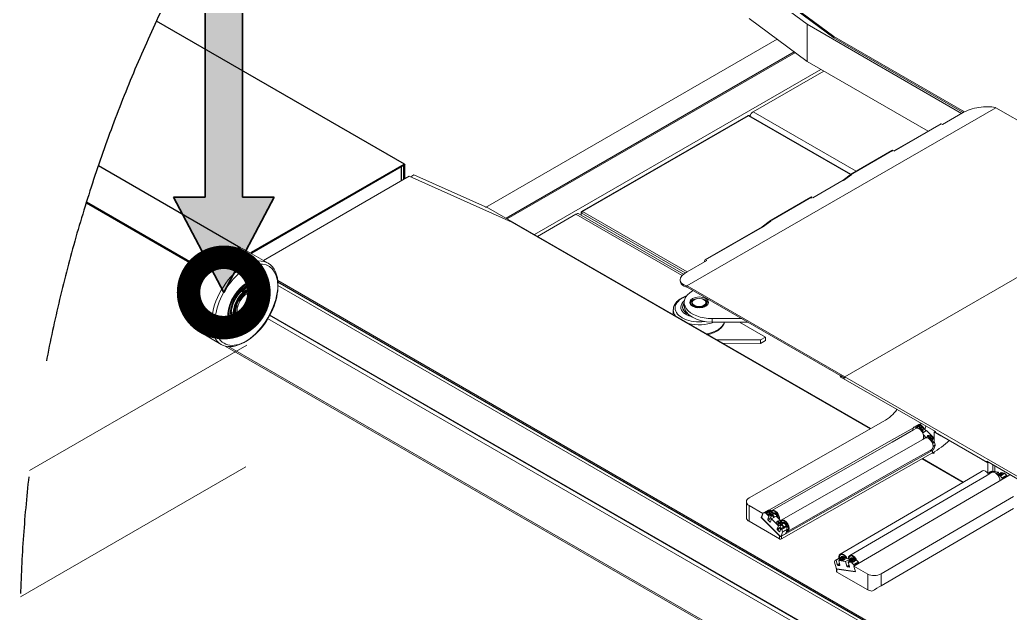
# Model space of a CAD drawing. Header units: millimetres. Extents: x -5 to 1510635, y -6 to 71285.
# Drawn here: x 1272083 to 1274193, y 12270 to 13534 of the extents above; entities that cross this region are included whole.
import ezdxf

# ---------------------------------------------------------------- set-up
doc = ezdxf.new("R2010")
doc.units = ezdxf.units.MM
doc.header["$LTSCALE"] = 1000
doc.linetypes.add('HIDDEN', pattern=[0.375, 0.25, -0.125])
doc.linetypes.add('PHANTOM', pattern=[2.5, 1.25, -0.25, 0.25, -0.25, 0.25, -0.25])
for name, color, linetype in [('2', 42, 'Continuous'), ('3', 3, 'Continuous'), ('MP-3', 3, 'Continuous'), ('MP-4', 4, 'HIDDEN'), ('MP-8', 8, 'Continuous'), ('MP-DE-0001', 7, 'Continuous'), ('MP-DE-0002', 7, 'Continuous'), ('MP-RO-20070', 7, 'Continuous')]:
    doc.layers.add(name, color=color, linetype=linetype)
doc.layers.add('S-COLS', color=5, linetype='Continuous', lineweight=35)

# ---------------------------------------------------------------- blocks, each defined once
blk = doc.blocks.new('12323398760')
at = {"layer": '3', "linetype": 'ByBlock'}
blk.add_hatch(color=1, dxfattribs=at).paths.add_polyline_path([(-170.4, -809.7), (-170.4, 0), (-249.6, 0), (-249.6, -809.7), (-317.2, -809.7), (-210, -1012.6), (-102.9, -809.7)])
at = {"layer": '2', "const_width": 50}
blk.add_lwpolyline([(-285, -1012.6, 1), (-135, -1012.6, 1)], format="xyb", close=True, dxfattribs=at)
at = {"layer": 'S-COLS', "color": 2, "linetype": 'ByBlock'}
for p, q in [((-249.6, -809.7), (-249.6, 0)), ((-170.4, -809.7), (-170.4, 0)), ((-210, -1012.6), (-317.2, -809.7)), ((-317.2, -809.7), (-249.6, -809.7)), ((-210, -1012.6), (-102.9, -809.7)), ((-102.9, -809.7), (-170.4, -809.7))]:
    blk.add_line(p, q, dxfattribs=at)

msp = doc.modelspace()

# ---------------------------------------------------------------- linework, layer by layer
at = {"layer": '2', "color": 6, "linetype": 'PHANTOM'}
msp.add_arc((1275218.259, 12212.212), 3135.026, 146.209252, 107.895356, dxfattribs=at)
at = {"layer": 'MP-3', "color": 0, "linetype": 'Continuous', "lineweight": 15}
for p, q in [((1273504.562, 12967.328), (1274162.272, 13347.057)), ((1274091.697, 13335.996), (1274049.27, 13311.502)), ((1274162.171, 13346.999), (1274161.203, 13347.258)), ((1274498.425, 13152.98), (1274162.94, 13346.672)), ((1274044.625, 13312.271), (1273945.068, 13254.792)), ((1273945.631, 13254.467), (1274045.956, 13312.39)), ((1274049.27, 13311.502), (1274045.956, 13312.39)), ((1273941.203, 13255.753), (1273856.633, 13206.926)), ((1273857.733, 13206.817), (1273942.303, 13255.644)), ((1273941.285, 13255.794), (1273942.682, 13256.6)), ((1273942.075, 13254.796), (1273942.803, 13254.714)), ((1273942.682, 13256.6), (1273943.164, 13255.841)), ((1273837.553, 13192.718), (1273772.534, 13155.179)), ((1273773.096, 13154.854), (1273837.855, 13192.242)), ((1273855.001, 13205.977), (1273837.535, 13192.747)), ((1273837.535, 13192.747), (1273838.176, 13191.735)), ((1273855.642, 13204.966), (1273838.176, 13191.735)), ((1273855.242, 13204.663), (1273838.176, 13191.735)), ((1273855.001, 13205.977), (1273856.556, 13206.875)), ((1273855.001, 13205.977), (1273855.642, 13204.966)), ((1273856.998, 13206.18), (1273856.556, 13206.875)), ((1273768.669, 13156.14), (1273684.099, 13107.314)), ((1273685.199, 13107.205), (1273769.769, 13156.031)), ((1273768.751, 13156.181), (1273770.148, 13156.988)), ((1273769.541, 13155.183), (1273770.269, 13155.101)), ((1273770.148, 13156.988), (1273770.63, 13156.228)), ((1273840.815, 12773.309), (1274498.425, 13152.98)), ((1273840.957, 12773.227), (1274498.566, 13152.898)), ((1273682.467, 13106.365), (1273665.001, 13093.134)), ((1273683.108, 13105.353), (1273665.642, 13092.123)), ((1273682.708, 13105.05), (1273665.642, 13092.123)), ((1273682.467, 13106.365), (1273684.022, 13107.263)), ((1273682.467, 13106.365), (1273683.108, 13105.353)), ((1273684.464, 13106.567), (1273684.022, 13107.263)), ((1273665.019, 13093.105), (1273542.579, 13022.414)), ((1273543.91, 13022.533), (1273665.321, 13092.63)), ((1273665.001, 13093.134), (1273665.642, 13092.123)), ((1273504.798, 12997.15), (1273547.225, 13021.645)), ((1273541.709, 13020.492), (1273541.709, 13018.461)), ((1273547.225, 13021.645), (1273543.91, 13022.533)), ((1273489.964, 12977.976), (1273490.55, 12975.114)), ((1273504.562, 12967.328), (1273503.593, 12967.587)), ((1273503.593, 12967.587), (1273504.179, 12964.725)), ((1273505.148, 12964.466), (1273504.179, 12964.725)), ((1273840.815, 12773.309), (1273505.331, 12967.001)), ((1273840.815, 12770.696), (1273505.331, 12964.388)), ((1273520.142, 12937.751), (1273519.789, 12937.547)), ((1273541.002, 12937.547), (1273540.648, 12937.751)), ((1273475.395, 12916.038), (1273475.395, 12905.737)), ((1273498.68, 12932.036), (1273498.68, 12924.687)), ((1273512.957, 12930.422), (1273512.957, 12929.115)), ((1273515.395, 12931.423), (1273515.395, 12930.199)), ((1273537.204, 12921.69), (1273537.845, 12921.32)), ((1273537.204, 12921.69), (1273537.204, 12921.178)), ((1273541.852, 12922.571), (1273540.088, 12923.589)), ((1273541.249, 12924.221), (1273541.249, 12923.394)), ((1273541.249, 12923.394), (1273542.33, 12922.77)), ((1273541.647, 12924.471), (1273543.582, 12923.354)), ((1273545.733, 12925.676), (1273544.92, 12926.145)), ((1273545.395, 12930.199), (1273545.395, 12931.423)), ((1273546.637, 12929.115), (1273546.637, 12930.422)), ((1273558.619, 12897.395), (1273621.43, 12897.358)), ((1273558.619, 12890.046), (1273558.619, 12897.395)), ((1273558.619, 12890.046), (1273634.171, 12890.002)), ((1273671.817, 12858.224), (1273616.759, 12890.012)), ((1273568.202, 12852.155), (1273661.21, 12852.101)), ((1273661.21, 12852.101), (1273671.817, 12858.224)), ((1273661.21, 12844.752), (1273661.21, 12852.101)), ((1273661.21, 12844.752), (1273671.817, 12850.876)), ((1273671.817, 12850.876), (1273671.817, 12858.224)), ((1273580.943, 12844.799), (1273661.21, 12844.752)), ((1273831.158, 12776.271), (1273831.158, 12774.533)), ((1273832.33, 12775.595), (1273832.33, 12772.9)), ((1273832.33, 12775.595), (1273840.957, 12770.614)), ((1274033.855, 12656.55), (1273832.33, 12772.9)), ((1273840.815, 12773.309), (1273840.815, 12770.696)), ((1273840.815, 12770.696), (1273840.957, 12770.778)), ((1273840.957, 12773.227), (1274336.356, 12487.208)), ((1273840.957, 12770.614), (1273840.957, 12773.227)), ((1273922.686, 12678.128), (1273637.042, 12515.352)), ((1273987.126, 12664.804), (1273935.409, 12635.333)), ((1273986.966, 12660.364), (1273941.417, 12634.407)), ((1273987.475, 12665.716), (1273984.992, 12659.239)), ((1273992.233, 12663.365), (1273986.966, 12660.364)), ((1273997.769, 12671.801), (1273987.805, 12666.123)), ((1273998.166, 12671.891), (1273988.202, 12666.213)), ((1273991.649, 12666.064), (1273988.202, 12666.213)), ((1273991.649, 12666.064), (1273995.928, 12668.503)), ((1273997.003, 12667.929), (1273992.723, 12665.491)), ((1273994.393, 12663.808), (1273992.723, 12665.491)), ((1273997.333, 12669.304), (1274001.613, 12671.742)), ((1273998.166, 12671.891), (1274001.613, 12671.742)), ((1273998.272, 12663.266), (1274000.407, 12664.483)), ((1274002.687, 12671.169), (1273998.408, 12668.73)), ((1273998.427, 12666.479), (1273999.85, 12667.29)), ((1274000.407, 12664.483), (1273998.427, 12666.479)), ((1273999.018, 12662.712), (1273999.927, 12663.23)), ((1273999.048, 12665.853), (1273999.37, 12666.037)), ((1273999.37, 12666.037), (1273999.85, 12667.29)), ((1273999.37, 12666.037), (1274001.35, 12664.041)), ((1274000.648, 12672.51), (1273999.463, 12671.835)), ((1273999.85, 12667.29), (1274001.831, 12665.294)), ((1273999.927, 12663.23), (1274000.407, 12664.483)), ((1274001.727, 12663.152), (1273999.963, 12662.147)), ((1274000.648, 12672.51), (1274000.374, 12671.796)), ((1274001.35, 12664.041), (1274001.831, 12665.294)), ((1274001.35, 12664.041), (1274003.485, 12665.257)), ((1274003.708, 12661.156), (1274001.727, 12663.152)), ((1274001.831, 12665.294), (1274003.966, 12666.511)), ((1274002.67, 12662.71), (1274003.151, 12663.963)), ((1274002.67, 12662.71), (1274004.03, 12661.34)), ((1274009.401, 12664.401), (1274002.687, 12671.169)), ((1274005.286, 12665.18), (1274003.151, 12663.963)), ((1274003.151, 12663.963), (1274005.131, 12661.967)), ((1274003.485, 12665.257), (1274003.966, 12666.511)), ((1274003.485, 12665.257), (1274004.185, 12664.552)), ((1274005.131, 12661.967), (1274003.708, 12661.156)), ((1274003.966, 12666.511), (1274005.286, 12665.18)), ((1274006.879, 12657.82), (1274009.401, 12664.401)), ((1274007.467, 12661.683), (1274007.587, 12661.997)), ((1274007.837, 12663.509), (1274009.401, 12664.401)), ((1274011.071, 12661.315), (1274013.704, 12668.184)), ((1274014.124, 12658.238), (1274011.071, 12661.315)), ((1274007.1, 12640.07), (1273705.334, 12468.107)), ((1274004.693, 12658.461), (1274003.977, 12658.874)), ((1274006.058, 12657.352), (1274006.879, 12657.82)), ((1274006.815, 12654.073), (1274015.012, 12658.745)), ((1274012.366, 12643.071), (1274007.1, 12640.07)), ((1274007.508, 12655.882), (1274007.239, 12655.729)), ((1274008.404, 12654.979), (1274007.508, 12655.882)), ((1274014.526, 12643.513), (1274008.488, 12649.599)), ((1274029.535, 12644.106), (1274015.012, 12658.745)), ((1274018.56, 12646.185), (1274019.984, 12646.996)), ((1274020.54, 12644.189), (1274018.56, 12646.185)), ((1274019.152, 12642.418), (1274020.06, 12642.935)), ((1274019.181, 12645.559), (1274019.503, 12645.743)), ((1274019.503, 12645.743), (1274019.984, 12646.996)), ((1274019.503, 12645.743), (1274021.483, 12643.746)), ((1274019.984, 12646.996), (1274021.964, 12645)), ((1274020.06, 12642.935), (1274020.54, 12644.189)), ((1274021.861, 12642.858), (1274020.096, 12641.852)), ((1274021.483, 12643.746), (1274021.964, 12645)), ((1274021.483, 12643.746), (1274023.619, 12644.963)), ((1274023.841, 12640.862), (1274021.861, 12642.858)), ((1274021.964, 12645), (1274024.099, 12646.217)), ((1274022.804, 12642.416), (1274023.284, 12643.669)), ((1274022.804, 12642.416), (1274024.163, 12641.045)), ((1274025.419, 12644.886), (1274023.284, 12643.669)), ((1274023.284, 12643.669), (1274025.264, 12641.673)), ((1274023.619, 12644.963), (1274024.099, 12646.217)), ((1274023.619, 12644.963), (1274024.318, 12644.258)), ((1274025.264, 12641.673), (1274023.841, 12640.862)), ((1274024.099, 12646.217), (1274025.419, 12644.886)), ((1274026.635, 12636.542), (1274029.535, 12644.106)), ((1274027.6, 12641.389), (1274027.72, 12641.702)), ((1274027.971, 12643.215), (1274029.535, 12644.106)), ((1274031.381, 12640.843), (1274029.147, 12643.095)), ((1274033.148, 12656.958), (1274031.381, 12655.937)), ((1274031.381, 12655.937), (1274045.523, 12647.772)), ((1274031.381, 12634.268), (1274031.381, 12655.937)), ((1274033.855, 12654.508), (1274033.855, 12656.55)), ((1274143.457, 12591.23), (1274033.855, 12654.508)), ((1273935.409, 12635.333), (1273679.193, 12489.327)), ((1273941.417, 12634.407), (1273685.201, 12488.401)), ((1274020.963, 12615.743), (1274026.229, 12618.744)), ((1274024.826, 12638.167), (1274024.11, 12638.58)), ((1274024.757, 12614.954), (1274026.204, 12618.73)), ((1274024.757, 12614.954), (1274029.739, 12617.793)), ((1274026.948, 12633.779), (1274030.164, 12635.612)), ((1274027.402, 12632.818), (1274030.937, 12634.832)), ((1274031.73, 12633.524), (1274027.981, 12631.387)), ((1274029.113, 12626.17), (1274033.337, 12628.577)), ((1274033.384, 12627.301), (1274029.124, 12624.874)), ((1274029.739, 12617.793), (1274033.384, 12627.301)), ((1274030.164, 12635.612), (1274030.937, 12634.832)), ((1274031.73, 12633.524), (1274033.337, 12628.577)), ((1274024.574, 12615.139), (1273705.727, 12433.442)), ((1273705.727, 12427.727), (1274027.389, 12611.027)), ((1273975.413, 12589.786), (1274020.963, 12615.743)), ((1274092.038, 12548.248), (1274005.201, 12598.384)), ((1274093.303, 12548.988), (1274006.482, 12599.114)), ((1274022.887, 12616.839), (1274024.757, 12614.954)), ((1274027.265, 12610.957), (1274027.845, 12610.622)), ((1274027.389, 12616.454), (1274027.389, 12611.027)), ((1274027.845, 12610.622), (1274031.381, 12612.663)), ((1274031.381, 12612.663), (1274031.381, 12613.362)), ((1274131.79, 12597.966), (1274145.932, 12589.801)), ((1273718.451, 12443.355), (1273975.413, 12589.786)), ((1274344.982, 12476.92), (1274143.457, 12593.271)), ((1274143.457, 12591.23), (1274143.457, 12593.271)), ((1274145.225, 12592.251), (1274143.457, 12591.23)), ((1274147.7, 12590.822), (1274145.932, 12589.801)), ((1274145.932, 12589.801), (1274145.932, 12568.544)), ((1274156.538, 12585.719), (1274156.538, 12571.941)), ((1274160.296, 12583.549), (1274160.296, 12571.368)), ((1274190.193, 12563.076), (1273860.031, 12369.95)), ((1274128.71, 12569.699), (1274083.752, 12543.401)), ((1274143.489, 12563.305), (1274104.15, 12540.295)), ((1274133.909, 12572.74), (1274128.71, 12569.699)), ((1274148.687, 12566.346), (1274143.489, 12563.305)), ((1274147.236, 12566.107), (1274148.063, 12565.981)), ((1274148.089, 12567.531), (1274150.196, 12568.764)), ((1274149.426, 12567.327), (1274148.089, 12567.531)), ((1274148.19, 12569.069), (1274149.595, 12569.891)), ((1274150.196, 12568.764), (1274148.19, 12569.069)), ((1274154.307, 12569.633), (1274149.108, 12566.593)), ((1274151.534, 12568.56), (1274149.426, 12567.327)), ((1274149.595, 12569.891), (1274151.601, 12569.585)), ((1274149.885, 12568.811), (1274149.595, 12569.891)), ((1274150.425, 12567.911), (1274150.196, 12568.764)), ((1274150.393, 12568.032), (1274150.581, 12568.003)), ((1274152.278, 12568.446), (1274151.534, 12568.56)), ((1274151.601, 12569.585), (1274153.708, 12570.818)), ((1274151.891, 12568.505), (1274151.601, 12569.585)), ((1274152.266, 12571.453), (1274153.809, 12572.356)), ((1274155.046, 12570.614), (1274152.939, 12569.382)), ((1274152.939, 12569.382), (1274153.682, 12569.268)), ((1274153.066, 12568.908), (1274152.939, 12569.382)), ((1274153.708, 12570.818), (1274155.046, 12570.614)), ((1274153.937, 12569.966), (1274153.708, 12570.818)), ((1274153.809, 12572.356), (1274168.523, 12570.116)), ((1274163.766, 12567.333), (1274168.523, 12570.116)), ((1274167.634, 12563), (1274171.176, 12562.461)), ((1274168.487, 12564.424), (1274170.594, 12565.657)), ((1274169.824, 12564.22), (1274168.487, 12564.424)), ((1274168.523, 12570.116), (1274169.273, 12567.323)), ((1274168.588, 12565.962), (1274169.993, 12566.784)), ((1274170.594, 12565.657), (1274168.588, 12565.962)), ((1274171.932, 12565.453), (1274169.824, 12564.22)), ((1274169.993, 12566.784), (1274171.999, 12566.479)), ((1274170.283, 12565.704), (1274169.993, 12566.784)), ((1274170.823, 12564.805), (1274170.594, 12565.657)), ((1274170.791, 12564.925), (1274170.98, 12564.896)), ((1274175.4, 12564.932), (1274171.176, 12562.461)), ((1274173.938, 12565.148), (1274171.932, 12565.453)), ((1274171.999, 12566.479), (1274174.107, 12567.711)), ((1274172.289, 12565.399), (1274171.999, 12566.479)), ((1274172.264, 12561.786), (1274176.488, 12564.257)), ((1274172.264, 12561.786), (1274175.756, 12557.928)), ((1274172.664, 12568.347), (1274174.208, 12569.25)), ((1274175.444, 12567.508), (1274173.337, 12566.275)), ((1274173.337, 12566.275), (1274175.343, 12565.969)), ((1274173.627, 12565.195), (1274173.337, 12566.275)), ((1274173.438, 12565.224), (1274173.595, 12565.315)), ((1274175.343, 12565.969), (1274173.938, 12565.148)), ((1274174.107, 12567.711), (1274175.444, 12567.508)), ((1274174.335, 12566.859), (1274174.107, 12567.711)), ((1274174.208, 12569.25), (1274181.01, 12568.214)), ((1274185.591, 12563.681), (1274175.756, 12557.928)), ((1274176.492, 12556.587), (1274186.327, 12562.34)), ((1274176.492, 12556.587), (1274176.846, 12555.269)), ((1274181.01, 12568.214), (1274176.786, 12565.743)), ((1274177.875, 12565.068), (1274182.099, 12567.539)), ((1274185.591, 12563.681), (1274182.099, 12567.539)), ((1274186.327, 12562.34), (1274186.681, 12561.022)), ((1274191.619, 12564.15), (1274191.201, 12565.706)), ((1274083.752, 12543.401), (1273830.862, 12395.475)), ((1274104.15, 12540.295), (1273851.26, 12392.368)), ((1274199.924, 12518.065), (1273917.987, 12353.148)), ((1273631.091, 12507.134), (1273631.091, 12476.964)), ((1273636.857, 12499.022), (1273666.144, 12481.891)), ((1273636.857, 12465.546), (1273636.857, 12499.022)), ((1273917.987, 12327.837), (1274199.924, 12492.753)), ((1273662.849, 12473.294), (1273666.144, 12481.891)), ((1273664.012, 12473.957), (1273662.849, 12473.294)), ((1273701.485, 12434.35), (1273662.849, 12473.294)), ((1273667.205, 12483.208), (1273664.041, 12474.953)), ((1273664.881, 12472.369), (1273703.167, 12433.777)), ((1273666.856, 12482.297), (1273666.144, 12481.891)), ((1273677.499, 12489.293), (1273667.535, 12483.615)), ((1273677.896, 12489.383), (1273667.932, 12483.705)), ((1273671.379, 12483.557), (1273667.932, 12483.705)), ((1273671.379, 12483.557), (1273675.658, 12485.995)), ((1273676.733, 12485.422), (1273672.453, 12482.983)), ((1273679.168, 12476.215), (1273672.453, 12482.983)), ((1273676.645, 12469.634), (1273679.168, 12476.215)), ((1273676.645, 12469.634), (1273683.327, 12473.442)), ((1273677.063, 12486.796), (1273681.343, 12489.235)), ((1273684.122, 12471.598), (1273677.275, 12467.696)), ((1273677.896, 12489.383), (1273681.343, 12489.235)), ((1273678.002, 12480.759), (1273680.137, 12481.975)), ((1273679.322, 12479.428), (1273678.002, 12480.759)), ((1273682.417, 12488.661), (1273678.138, 12486.222)), ((1273678.157, 12483.971), (1273679.58, 12484.783)), ((1273680.137, 12481.975), (1273678.157, 12483.971)), ((1273678.623, 12480.133), (1273679.657, 12480.722)), ((1273678.778, 12483.346), (1273679.1, 12483.529)), ((1273679.1, 12483.529), (1273679.58, 12484.783)), ((1273679.1, 12483.529), (1273681.08, 12481.533)), ((1273679.168, 12476.215), (1273680.732, 12477.106)), ((1273681.457, 12480.644), (1273679.322, 12479.428)), ((1273679.58, 12484.783), (1273681.561, 12482.786)), ((1273679.657, 12480.722), (1273680.137, 12481.975)), ((1273681.08, 12481.533), (1273681.561, 12482.786)), ((1273681.08, 12481.533), (1273683.215, 12482.75)), ((1273683.438, 12478.648), (1273681.457, 12480.644)), ((1273681.561, 12482.786), (1273683.696, 12484.003)), ((1273684.778, 12470.559), (1273682.256, 12463.979)), ((1273682.4, 12480.202), (1273682.881, 12481.456)), ((1273682.4, 12480.202), (1273683.76, 12478.832)), ((1273689.131, 12481.893), (1273682.417, 12488.661)), ((1273685.016, 12482.672), (1273682.881, 12481.456)), ((1273682.881, 12481.456), (1273684.861, 12479.459)), ((1273683.215, 12482.75), (1273683.696, 12484.003)), ((1273683.215, 12482.75), (1273683.915, 12482.045)), ((1273684.344, 12476.788), (1273683.22, 12473.855)), ((1273684.861, 12479.459), (1273683.438, 12478.648)), ((1273683.696, 12484.003), (1273685.016, 12482.672)), ((1273684.778, 12470.559), (1273694.742, 12476.237)), ((1273699.301, 12455.921), (1273684.778, 12470.559)), ((1273687.197, 12479.176), (1273687.317, 12479.489)), ((1273689.285, 12480.972), (1273687.452, 12479.927)), ((1273687.567, 12481.002), (1273689.131, 12481.893)), ((1273688.19, 12483.371), (1273687.884, 12483.197)), ((1273688.637, 12480.602), (1273689.131, 12481.893)), ((1273689.162, 12481.451), (1273688.906, 12481.305)), ((1273709.265, 12461.599), (1273694.742, 12476.237)), ((1273636.857, 12465.546), (1273701.485, 12427.743)), ((1273680.905, 12464.037), (1273677.275, 12467.696)), ((1273680.905, 12464.037), (1273682.662, 12465.038)), ((1273696.778, 12449.34), (1273699.301, 12455.921)), ((1273696.778, 12449.34), (1273703.46, 12453.148)), ((1273704.255, 12451.304), (1273697.408, 12447.402)), ((1273698.135, 12460.464), (1273700.271, 12461.681)), ((1273699.456, 12459.134), (1273698.135, 12460.464)), ((1273698.29, 12463.677), (1273699.714, 12464.488)), ((1273700.271, 12461.681), (1273698.29, 12463.677)), ((1273698.756, 12459.839), (1273699.79, 12460.428)), ((1273698.911, 12463.051), (1273699.233, 12463.235)), ((1273699.233, 12463.235), (1273699.714, 12464.488)), ((1273699.233, 12463.235), (1273701.213, 12461.239)), ((1273699.301, 12455.921), (1273700.865, 12456.812)), ((1273701.591, 12460.35), (1273699.456, 12459.134)), ((1273699.714, 12464.488), (1273701.694, 12462.492)), ((1273699.79, 12460.428), (1273700.271, 12461.681)), ((1273701.213, 12461.239), (1273701.694, 12462.492)), ((1273701.213, 12461.239), (1273703.349, 12462.455)), ((1273703.571, 12458.354), (1273701.591, 12460.35)), ((1273701.694, 12462.492), (1273703.829, 12463.709)), ((1273704.912, 12450.265), (1273702.389, 12443.684)), ((1273702.534, 12459.908), (1273703.014, 12461.161)), ((1273702.534, 12459.908), (1273703.893, 12458.538)), ((1273705.149, 12462.378), (1273703.014, 12461.161)), ((1273703.014, 12461.161), (1273704.995, 12459.165)), ((1273703.349, 12462.455), (1273703.829, 12463.709)), ((1273703.349, 12462.455), (1273704.048, 12461.751)), ((1273704.477, 12456.493), (1273703.353, 12453.561)), ((1273704.995, 12459.165), (1273703.571, 12458.354)), ((1273703.829, 12463.709), (1273705.149, 12462.378)), ((1273704.912, 12450.265), (1273714.876, 12455.943)), ((1273705.685, 12449.485), (1273704.912, 12450.265)), ((1273705.685, 12449.485), (1273715.649, 12455.163)), ((1273716.442, 12453.855), (1273706.478, 12448.177)), ((1273707.33, 12458.881), (1273707.45, 12459.195)), ((1273709.419, 12460.678), (1273707.585, 12459.633)), ((1273707.701, 12460.707), (1273709.265, 12461.599)), ((1273708.323, 12463.077), (1273708.017, 12462.903)), ((1273708.085, 12443.231), (1273718.049, 12448.909)), ((1273708.77, 12460.308), (1273709.265, 12461.599)), ((1273709.295, 12461.156), (1273709.039, 12461.011)), ((1273715.649, 12455.163), (1273714.876, 12455.943)), ((1273716.442, 12453.855), (1273718.049, 12448.909)), ((1273701.038, 12443.742), (1273697.408, 12447.402)), ((1273701.038, 12443.742), (1273702.795, 12444.743)), ((1273701.485, 12434.35), (1273701.485, 12427.743)), ((1273704.638, 12433.293), (1273714.602, 12438.971)), ((1273704.968, 12433.7), (1273708.132, 12441.954)), ((1273704.968, 12433.7), (1273714.932, 12439.378)), ((1273705.727, 12427.727), (1273705.727, 12433.442)), ((1273708.085, 12443.231), (1273706.478, 12448.177)), ((1273718.096, 12447.632), (1273708.132, 12441.954)), ((1273714.932, 12439.378), (1273718.096, 12447.632)), ((1273830.706, 12388.348), (1273820.871, 12382.595)), ((1273831.229, 12388.433), (1273821.394, 12382.681)), ((1273832.012, 12388.314), (1273822.178, 12382.561)), ((1273834.901, 12388.57), (1273830.124, 12385.775)), ((1273831.229, 12388.433), (1273832.012, 12388.314)), ((1273832.012, 12388.314), (1273832.345, 12387.074)), ((1273833.907, 12390.479), (1273833.605, 12390.302)), ((1273835.488, 12384.677), (1273837.596, 12385.91)), ((1273837.697, 12387.448), (1273836.153, 12386.545)), ((1273838.933, 12385.706), (1273836.826, 12384.474)), ((1273837.596, 12385.91), (1273838.933, 12385.706)), ((1273837.825, 12385.058), (1273837.596, 12385.91)), ((1273837.697, 12387.448), (1273852.41, 12385.208)), ((1273854.305, 12387.372), (1273854.003, 12387.196)), ((1273822.121, 12366.061), (1273818.915, 12377.994)), ((1273820.591, 12382.294), (1273818.962, 12379.216)), ((1273821.394, 12382.681), (1273822.178, 12382.561)), ((1273822.178, 12382.561), (1273824.733, 12373.049)), ((1273824.733, 12373.049), (1273829.445, 12375.805)), ((1273829.982, 12373.807), (1273826.102, 12371.537)), ((1273826.102, 12371.537), (1273829.78, 12370.977)), ((1273829.406, 12382.599), (1273827.862, 12381.696)), ((1273827.862, 12381.696), (1273842.576, 12379.455)), ((1273830.418, 12372.183), (1273827.862, 12381.696)), ((1273829.046, 12383.311), (1273829.39, 12385.055)), ((1273829.046, 12383.311), (1273829.26, 12382.513)), ((1273829.78, 12370.977), (1273830.421, 12371.351)), ((1273831.976, 12382.623), (1273834.083, 12383.856)), ((1273833.314, 12382.419), (1273831.976, 12382.623)), ((1273832.077, 12384.161), (1273833.482, 12384.983)), ((1273834.083, 12383.856), (1273832.077, 12384.161)), ((1273835.421, 12383.652), (1273833.314, 12382.419)), ((1273833.482, 12384.983), (1273835.488, 12384.677)), ((1273833.772, 12383.903), (1273833.482, 12384.983)), ((1273834.312, 12383.003), (1273834.083, 12383.856)), ((1273834.28, 12383.124), (1273834.469, 12383.095)), ((1273837.427, 12383.346), (1273835.421, 12383.652)), ((1273835.779, 12383.597), (1273835.488, 12384.677)), ((1273836.826, 12384.474), (1273838.832, 12384.168)), ((1273837.116, 12383.394), (1273836.826, 12384.474)), ((1273836.927, 12383.422), (1273837.084, 12383.514)), ((1273838.832, 12384.168), (1273837.427, 12383.346)), ((1273852.41, 12385.208), (1273842.576, 12379.455)), ((1273842.576, 12379.455), (1273845.132, 12369.942)), ((1273845.132, 12369.942), (1273849.843, 12372.698)), ((1273850.38, 12370.7), (1273846.5, 12368.43)), ((1273846.5, 12368.43), (1273850.178, 12367.87)), ((1273849.804, 12379.492), (1273848.26, 12378.589)), ((1273848.26, 12378.589), (1273855.063, 12377.553)), ((1273850.816, 12369.076), (1273848.26, 12378.589)), ((1273849.444, 12380.204), (1273849.788, 12381.949)), ((1273849.444, 12380.204), (1273849.658, 12379.407)), ((1273850.178, 12367.87), (1273850.819, 12368.245)), ((1273855.299, 12385.463), (1273850.523, 12382.669)), ((1273852.374, 12379.516), (1273854.482, 12380.749)), ((1273853.712, 12379.313), (1273852.374, 12379.516)), ((1273852.41, 12385.208), (1273852.743, 12383.968)), ((1273852.475, 12381.055), (1273853.88, 12381.876)), ((1273854.482, 12380.749), (1273852.475, 12381.055)), ((1273855.819, 12380.545), (1273853.712, 12379.313)), ((1273853.88, 12381.876), (1273855.887, 12381.571)), ((1273854.17, 12380.796), (1273853.88, 12381.876)), ((1273854.711, 12379.897), (1273854.482, 12380.749)), ((1273854.678, 12380.017), (1273854.867, 12379.988)), ((1273855.063, 12377.553), (1273859.287, 12380.024)), ((1273857.826, 12380.24), (1273855.819, 12380.545)), ((1273855.887, 12381.571), (1273857.994, 12382.804)), ((1273856.177, 12380.491), (1273855.887, 12381.571)), ((1273860.375, 12379.349), (1273856.151, 12376.878)), ((1273859.644, 12373.02), (1273856.151, 12376.878)), ((1273858.095, 12384.342), (1273856.551, 12383.439)), ((1273859.332, 12382.6), (1273857.224, 12381.367)), ((1273857.224, 12381.367), (1273859.23, 12381.062)), ((1273857.514, 12380.287), (1273857.224, 12381.367)), ((1273857.326, 12380.316), (1273857.482, 12380.407)), ((1273859.23, 12381.062), (1273857.826, 12380.24)), ((1273857.994, 12382.804), (1273859.332, 12382.6)), ((1273858.223, 12381.951), (1273857.994, 12382.804)), ((1273858.095, 12384.342), (1273864.898, 12383.306)), ((1273859.644, 12373.02), (1273869.478, 12378.773)), ((1273863.37, 12357.523), (1273860.031, 12369.95)), ((1273889.704, 12353.041), (1273860.031, 12369.95)), ((1273870.214, 12377.432), (1273860.38, 12371.679)), ((1273860.38, 12371.679), (1273860.734, 12370.361)), ((1273860.674, 12380.835), (1273864.898, 12383.306)), ((1273865.986, 12382.631), (1273861.762, 12380.16)), ((1273865.986, 12382.631), (1273869.478, 12378.773)), ((1273870.214, 12377.432), (1273870.568, 12376.114)), ((1273823.334, 12364.083), (1273823.334, 12358.11)), ((1273862.735, 12358.138), (1273823.945, 12364.045)), ((1273824.226, 12363.485), (1273863.37, 12357.523)), ((1273824.226, 12363.485), (1273824.226, 12356.878)), ((1273889.704, 12319.565), (1273824.226, 12356.878)), ((1273889.704, 12319.565), (1273889.704, 12353.041)), ((1273917.987, 12353.148), (1273917.987, 12327.837))]:
    msp.add_line(p, q, dxfattribs=at)
for centre, radius, start, end in [((1273859.748, 13199.826), 6.61, 118.114125, 132.969134), ((1273687.214, 13100.213), 6.61, 118.114125, 132.969134), ((1273785.835, 13038.814), 425.758, 299.568101, 299.785711), ((1274101.762, 12614.804), 0.561, 99.770511, 119.087624), ((1274253.623, 12433.98), 151.4, 120.021228, 120.629198), ((1273465.565, 12856.307), 425.758, 299.568101, 299.785711), ((1273937.513, 12249.068), 151.404, 120.021237, 120.629189)]:
    msp.add_arc(centre, radius, start, end, dxfattribs=at)
for centre, major_axis, ratio, start_param, end_param in [((1274125.847, 13326.846), (48.985, 10.024), 0.40824835, 0.68471926, 2.25551559), ((1274162.94, 13343.243), (-2.1, 3.637), 0.57735029, 5.23598769, 5.75958644), ((1274046.725, 13308.633), (2.1, -3.637), 0.57735029, 2.61799378, 3.14159265), ((1273942.303, 13253.848), (1.1, -1.905), 0.57735029, 2.35619439, 3.14159265), ((1273942.303, 13253.848), (-1.1, -1.905), 0.5773502, 3.14159265, 3.92699083), ((1273857.733, 13205.021), (1.1, -1.905), 0.57735029, 2.35619439, 3.2138229), ((1273769.769, 13154.235), (1.1, -1.905), 0.57735029, 2.35619439, 3.14159265), ((1273769.769, 13154.235), (-1.1, -1.905), 0.5773502, 3.14159265, 3.92699083), ((1273685.199, 13105.408), (1.1, -1.905), 0.57735029, 2.35619439, 3.2138229), ((1273544.679, 13018.777), (2.1, -3.637), 0.57735029, 2.61799378, 3.92699072), ((1273538.949, 12988), (48.985, 10.024), 0.40824835, 2.25551559, 3.82631191), ((1273539.534, 12985.138), (48.985, 10.024), 0.40824835, 3.14159265, 3.82631191), ((1273558.68, 12932.036), (60, 0), 0.57735031, 2.35619457, 4.71137428), ((1273505.331, 12963.572), (-2.1, 3.637), 0.57735029, 5.23598769, 5.75958644), ((1273505.331, 12963.572), (-0.5, 0.866), 0.57735029, 5.23598769, 5.75958644), ((1273530.395, 12920.035), (-51.017, 0), 0.57735031, 5.28053026, 6.28318531), ((1273530.395, 12922.074), (-39, 0), 0.57735031, 5.6496365, 6.28318531), ((1273530.395, 12928.77), (20, 0), 0.57735031, 0.14189704, 2.99969562), ((1273529.797, 12930.422), (-16.84, 0), 0.57735031, 4.81789376, 8.30940174), ((1273530.395, 12931.423), (-15, 0), 0.57735031, 5.49778703, 6.28318531), ((1273530.395, 12931.423), (-15, 0), 0.57735031, 0, 3.92699093), ((1273529.797, 12930.422), (-16.84, 0), 0.57735031, 2.68617271, 4.12599192), ((1273530.395, 12916.038), (-55, 0), 0.57735031, 6.26473069, 6.28318531), ((1273530.395, 12916.038), (-55, 0), 0.57735031, 0, 0.42709728), ((1273530.395, 12920.035), (-51.017, 0), 0.57735031, 0, 1.80421109), ((1273530.395, 12922.074), (-39, 0), 0.57735031, 0, 1.13109026), ((1273530.395, 12922.074), (35, 0), 0.57735031, 2.70491948, 3.98386995), ((1273530.395, 12922.074), (-35, 0), 0.57735031, 5.84651213, 6.28318531), ((1273530.395, 12922.074), (-35, 0), 0.57735031, 0, 0.8422773), ((1273558.68, 12924.687), (60, 0), 0.57735031, 3.14159265, 4.71137428), ((1273529.797, 12929.115), (-16.84, 0), 0.57735031, 0, 0.43766368), ((1273530.395, 12930.199), (-15, 0), 0.57735031, 0, 3.14159265), ((1273539.706, 12922.027), (-0.941, 0), 0.57735031, 3.30609161, 6.28318531), ((1273539.706, 12922.027), (-0.941, 0), 0.57735031, 0, 0.82127433), ((1273530.395, 12928.77), (-14.3, 0), 0.57735031, -3.89141091, -3.85060068), ((1273530.395, 12928.77), (-15, 0), 0.57735031, -3.89307196, -3.85417202), ((1273530.395, 12928.77), (15, 0), 0.57735031, -0.7514793, -0.71415489), ((1273529.797, 12929.115), (-16.84, 0), 0.57735031, 2.78857514, 3.14159265), ((1273544.336, 12924.701), (-2.192, 0), 0.57735031, 3.47610735, 4.02144424), ((1273530.395, 12916.038), (-55, 0), 0.57735031, 1.1436992, 2.18262777), ((1273530.395, 12895.451), (-55, 0), 0.57735031, 1.85775963, 2.97007403), ((1273835.158, 12774.533), (4, 0), 0.57735031, 3.14159265, 3.9269909), ((1273834.877, 12729.491), (125, 0), 0.57735031, 5.49125454, 5.92124221), ((1273988.796, 12664.385), (0.99, -1.738), 0.57356636, 2.79577178, 3.58116994), ((1273992.243, 12664.237), (-0.99, 1.738), 0.57356636, 5.15196627, 5.93736443), ((1273999.164, 12651.202), (6.932, -12.164), 0.57356636, 0.23949371, 3.14159265), ((1274001.779, 12664.223), (5.836, -2.237), 0.74128298, 2.75406182, 3.71038531), ((1274001.779, 12664.223), (-5.808, 2.227), 0.74128298, 0, 0.57015632), ((1273996.522, 12666.676), (-0.99, 1.738), 0.57356636, 5.15196627, 5.93736443), ((1274001.779, 12664.223), (-5.808, 2.227), 0.74128298, 2.0812876, 6.28318531), ((1274001.779, 12664.223), (-5.836, 2.237), 0.74128298, 5.57848359, 5.89565448), ((1273997.927, 12667.476), (-0.99, 1.738), 0.57356636, 5.15196627, 5.93736443), ((1273998.76, 12670.063), (0.99, -1.738), 0.57356636, 2.79577178, 3.14159265), ((1274001.779, 12664.223), (-5.836, 2.237), 0.74128298, 3.47177444, 5.57848359), ((1274008.124, 12668.137), (10.317, -0.554), 0.57559328, 2.00679422, 2.41166803), ((1274002.207, 12669.915), (-0.99, 1.738), 0.57356636, 5.15196627, 5.93736443), ((1274001.659, 12663.91), (-5.808, 2.227), 0.74128298, 2.14731695, 3.14159265), ((1274003.954, 12657.26), (-9.337, 3.58), 0.74128298, 4.16627271, 4.45656498), ((1274004.004, 12653.959), (2.971, -5.213), 0.57356636, 1.35365777, 2.46785669), ((1274004.716, 12654.365), (-2.476, 4.344), 0.57356636, 4.45089554, 5.50752284), ((1274007.869, 12656.822), (-0.743, 1.303), 0.57356636, 0.43957729, 2.01037362), ((1274019.298, 12630.907), (6.932, -12.164), 0.57356636, 0, 3.14159265), ((1274021.912, 12643.929), (5.836, -2.237), 0.74128298, 0.33018179, 3.71038531), ((1274021.912, 12643.929), (-5.808, 2.227), 0.74128298, 0, 0.57015632), ((1274021.912, 12643.929), (-5.808, 2.227), 0.74128298, 2.0812876, 6.28318531), ((1274021.792, 12643.616), (-5.808, 2.227), 0.74128298, 2.14731695, 3.14159265), ((1274024.137, 12633.665), (2.971, -5.213), 0.57356636, 1.35365777, 2.46785669), ((1274024.849, 12634.071), (-2.476, 4.344), 0.57356636, 4.45089554, 5.50752284), ((1273872.845, 12701.427), (-220, 0), 0.57735031, -3.93352342, -3.66778731), ((1274030.456, 12633.579), (-0.99, 1.738), 0.57356636, 4.36656811, 5.15196627), ((1274032.064, 12628.632), (0.99, -1.738), 0.57356636, 0.43957729, 1.22497545), ((1274027.845, 12614.704), (-2.5, 4.33), 0.57735029, 2.35619439, 3.92699072), ((1274140.977, 12560.656), (7.069, -12.084), 0.58110959, 1.62859101, 3.14159265), ((1274145.754, 12563.45), (3.029, -5.179), 0.58110959, -3.93685469, -3.82321244), ((1274151.567, 12569.073), (-6.007, -1.614), 0.34636061, 2.90566727, 5.97780765), ((1274151.567, 12569.073), (-6.007, -1.614), 0.34636061, 0.59749891, 1.16127083), ((1274151.567, 12569.073), (-6.036, -1.622), 0.34636061, 0.60687895, 1.15603964), ((1274151.567, 12569.073), (-6.036, -1.622), 0.34636061, 2.90297195, 4.50413642), ((1274161.375, 12557.549), (7.069, -12.084), 0.58110959, 0.79746175, 3.14159265), ((1274166.152, 12560.343), (3.029, -5.179), 0.58110959, -3.93685469, -3.82321244), ((1274171.965, 12565.966), (-6.007, -1.614), 0.34636061, 0.59749891, 5.97780765), ((1274171.965, 12565.966), (6.036, 1.622), 0.34636061, 3.74847161, 5.22184904), ((1274171.662, 12560.649), (-1.01, 1.726), 0.58110959, 5.05816699, 5.84356515), ((1274171.965, 12565.966), (-6.036, -1.622), 0.34636061, 2.39742727, 4.50413642), ((1274171.965, 12565.966), (6.036, 1.622), 0.34636061, -1.06133627, -0.74416538), ((1274175.886, 12563.12), (-1.01, 1.726), 0.58110959, 5.05816699, 5.84356515), ((1274175.155, 12556.791), (-1.01, 1.726), 0.58110959, 4.27276882, 5.05816699), ((1274177.273, 12563.931), (-1.01, 1.726), 0.58110959, 5.05816699, 5.84356515), ((1274181.497, 12566.402), (-1.01, 1.726), 0.58110959, 5.05816699, 5.84356515), ((1274184.989, 12562.543), (1.01, -1.726), 0.58110959, 1.13117617, 1.91657433), ((1274182.62, 12567.392), (-10.325, 0.553), 0.57466506, 2.42455893, 2.82943273), ((1273651.091, 12507.134), (20, 0), 0.57735031, 2.34966189, 3.92045822), ((1273651.091, 12465.493), (14.073, -24.535), 0.57923299, 3.931901, 4.18716779), ((1273651.091, 12473.657), (-20, 0), 0.57735031, 0.25526679, 0.77886556), ((1273665.361, 12473.623), (-0.99, 1.738), 0.57356636, 0.43957729, 2.01037362), ((1273668.526, 12481.878), (0.99, -1.738), 0.57356636, 2.79577178, 3.58116994), ((1273671.973, 12481.729), (-0.99, 1.738), 0.57356636, 5.15196627, 5.93736443), ((1273681.509, 12481.715), (5.836, -2.237), 0.74128298, 2.75406182, 4.86077097), ((1273676.252, 12484.168), (-0.99, 1.738), 0.57356636, 5.15196627, 5.93736443), ((1273681.509, 12481.715), (-5.836, 2.237), 0.74128298, 5.57848359, 5.89565448), ((1273677.657, 12484.969), (-0.99, 1.738), 0.57356636, 5.15196627, 5.93736443), ((1273678.49, 12487.556), (0.99, -1.738), 0.57356636, 2.79577178, 3.14159265), ((1273681.509, 12481.715), (-5.836, 2.237), 0.74128298, 3.47177444, 5.57848359), ((1273681.937, 12487.407), (-0.99, 1.738), 0.57356636, 5.15196627, 5.93736443), ((1273686.581, 12473.074), (-2.476, 4.344), 0.57356636, 1.0830784, 1.83228977), ((1273692.132, 12476.238), (-6.932, 12.164), 0.57356636, 0, 0.22160852), ((1273691.919, 12476.116), (-6.783, 11.903), 0.57356636, 0, 0.18763728), ((1273691.919, 12476.116), (-6.164, 10.817), 0.57356636, 0, 0.1617035), ((1273692.225, 12476.29), (-6.164, 10.817), 0.57356636, 0.02466596, 0.20783441), ((1273691.919, 12476.116), (-6.783, 11.903), 0.57356636, 3.83310995, 6.28318531), ((1273692.132, 12476.238), (-6.932, 12.164), 0.57356636, 3.79913871, 6.28318531), ((1273691.919, 12476.116), (-6.164, 10.817), 0.57356636, 3.85904373, 6.28318531), ((1273686.581, 12473.074), (2.476, -4.344), 0.57356636, 1.30930288, 2.56731582), ((1273687.293, 12473.48), (-2.971, 5.213), 0.57356636, 4.49525042, 5.59365302), ((1273691.919, 12476.116), (-4.035, 7.081), 0.57356636, 4.0135582, 6.28318531), ((1273692.225, 12476.29), (-4.035, 7.081), 0.57356636, 3.93965067, 6.28318531), ((1273690.851, 12475.508), (2.971, -5.213), 0.57356636, -3.54308404, -3.41106473), ((1273691.919, 12476.116), (-3.119, 5.474), 0.57356636, 4.15409461, 6.2201713), ((1273677.635, 12468.636), (0.743, -1.303), 0.57356636, 3.58116994, 5.15196627), ((1273681.266, 12464.977), (-0.743, 1.303), 0.57356636, 2.01037362, 3.58116994), ((1273701.642, 12461.421), (5.836, -2.237), 0.74128298, 0.33018179, 4.86077097), ((1273697.768, 12448.342), (0.743, -1.303), 0.57356636, 3.58116994, 5.15196627), ((1273706.714, 12452.78), (-2.476, 4.344), 0.57356636, 1.0830784, 1.83228977), ((1273712.052, 12455.822), (6.783, -11.903), 0.57356636, 0, 3.32922994), ((1273712.052, 12455.822), (6.164, -10.817), 0.57356636, 0, 3.30329615), ((1273712.358, 12455.996), (6.164, -10.817), 0.57356636, 3.16625858, 3.34942706), ((1273712.266, 12455.943), (6.932, -12.164), 0.57356636, 0, 3.14159265), ((1273705.205, 12448.232), (0.99, -1.738), 0.57356636, 1.22497545, 2.01037362), ((1273706.714, 12452.78), (2.476, -4.344), 0.57356636, 1.30930288, 2.56731582), ((1273707.426, 12453.185), (-2.971, 5.213), 0.57356636, 4.49525042, 5.59365302), ((1273712.052, 12455.822), (4.035, -7.081), 0.57356636, 0.47705274, 3.14159265), ((1273712.358, 12455.996), (4.035, -7.081), 0.57356636, 0.3779463, 3.14159265), ((1273710.985, 12455.213), (2.971, -5.213), 0.57356636, -3.54308404, -3.41106473), ((1273712.052, 12455.822), (3.119, -5.474), 0.57356636, 0.9022659, 3.0606232), ((1273715.169, 12453.91), (-0.99, 1.738), 0.57356636, 4.36656811, 5.15196627), ((1273716.776, 12448.963), (0.99, -1.738), 0.57356636, 0.43957729, 1.22497545), ((1273701.399, 12444.682), (-0.743, 1.303), 0.57356636, 2.01037362, 3.58116994), ((1273703.62, 12435.566), (2.836, -1.363), 0.71693673, 4.25223325, 5.82302957), ((1273703.647, 12435.03), (-0.99, 1.738), 0.57356636, 2.01037362, 3.58116994), ((1273706.812, 12443.285), (0.99, -1.738), 0.57356636, 0.43957729, 1.22497545), ((1273713.611, 12440.708), (-0.99, 1.738), 0.57356636, 3.14159265, 3.58116994), ((1273712.052, 12455.822), (6.783, -11.903), 0.57356636, 5.97386771, 6.28318531), ((1273712.052, 12455.822), (6.164, -10.817), 0.57356636, 6.0892955, 6.28318531), ((1273712.358, 12455.996), (6.164, -10.817), 0.57356636, 6.05464405, 6.25851938), ((1273703.62, 12428.959), (-3, 0), 0.57735031, 0.77886556, 2.34966189), ((1273837.72, 12383.267), (6.917, -11.825), 0.58110959, 1.48975527, 4.09535707), ((1273837.72, 12383.267), (6.286, -10.747), 0.58110959, 1.52766224, 4.02216358), ((1273838.022, 12383.444), (6.286, -10.747), 0.58110959, 3.16577981, 4.02216358), ((1273833.154, 12380.596), (3.029, -5.179), 0.58110959, 2.39868127, 3.43170015), ((1273835.455, 12384.165), (-6.036, -1.622), 0.34636061, -0.02645277, 4.50413642), ((1273831.715, 12386.622), (1.01, -1.726), 0.58110959, 2.7019725, 3.14159265), ((1273837.931, 12383.391), (7.069, -12.084), 0.58110959, 1.46817019, 3.14159265), ((1273837.72, 12383.267), (4.115, -7.035), 0.58110959, 1.76214894, 3.68551748), ((1273837.72, 12383.267), (3.181, -5.438), 0.58110959, 1.99937161, 3.4405958), ((1273838.022, 12383.444), (4.115, -7.035), 0.58110959, 1.72373249, 3.14159265), ((1273837.931, 12383.391), (3.029, -5.179), 0.58110959, 3.00699495, 3.14159265), ((1273858.329, 12380.284), (-7.069, 12.084), 0.58110959, 0, 0.80603987), ((1273858.118, 12380.161), (-6.917, 11.825), 0.58110959, 0, 0.78480073), ((1273858.118, 12380.161), (-6.286, 10.747), 0.58110959, 0, 0.7346901), ((1273858.42, 12380.337), (-6.286, 10.747), 0.58110959, 0.02418715, 0.75690579), ((1273858.118, 12380.161), (-6.917, 11.825), 0.58110959, 4.60827134, 6.28318531), ((1273858.329, 12380.284), (-7.069, 12.084), 0.58110959, 4.51645647, 6.28318531), ((1273858.118, 12380.161), (-6.286, 10.747), 0.58110959, 4.6692549, 6.28318531), ((1273858.118, 12380.161), (-4.115, 7.035), 0.58110959, 0, 0.54392482), ((1273858.118, 12380.161), (-4.115, 7.035), 0.58110959, 4.90374159, 6.28318531), ((1273858.118, 12380.161), (-3.181, 5.438), 0.58110959, 0, 0.30984464), ((1273858.42, 12380.337), (-4.115, 7.035), 0.58110959, 4.86532514, 6.28318531), ((1273858.118, 12380.161), (-3.181, 5.438), 0.58110959, 5.14096426, 6.28318531), ((1273820.252, 12377.79), (-1.01, 1.726), 0.58110959, 0.34577801, 1.13117617), ((1273821.881, 12380.869), (1.01, -1.726), 0.58110959, 2.7019725, 3.48737066), ((1273823.459, 12365.857), (-1.01, 1.726), 0.58110959, 1.13117617, 2.7019725), ((1273825.737, 12372.896), (0.757, -1.295), 0.58110959, 4.27276882, 5.84356515), ((1273832.451, 12380.185), (2.525, -4.316), 0.58110959, 2.72109079, 3.62926772), ((1273829.415, 12372.336), (-0.757, 1.295), 0.58110959, 2.7019725, 4.27276882), ((1273846.135, 12369.789), (0.757, -1.295), 0.58110959, 4.27276882, 5.84356515), ((1273852.85, 12377.079), (2.525, -4.316), 0.58110959, 2.72109079, 3.62926772), ((1273853.552, 12377.49), (3.029, -5.179), 0.58110959, 2.39868127, 3.43170015), ((1273855.853, 12381.058), (6.036, 1.622), 0.34636061, 3.11513989, 5.22184904), ((1273849.813, 12369.229), (-0.757, 1.295), 0.58110959, 2.7019725, 4.27276882), ((1273855.55, 12375.741), (-1.01, 1.726), 0.58110959, 5.05816699, 5.84356515), ((1273855.853, 12381.058), (-6.036, -1.622), 0.34636061, 2.39742727, 4.50413642), ((1273855.853, 12381.058), (6.036, 1.622), 0.34636061, -1.06133627, -0.74416538), ((1273859.774, 12378.212), (-1.01, 1.726), 0.58110959, 5.05816699, 5.84356515), ((1273859.042, 12371.883), (1.01, -1.726), 0.58110959, 1.13117617, 1.91657433), ((1273861.16, 12379.023), (-1.01, 1.726), 0.58110959, 5.05816699, 5.84356515), ((1273865.384, 12381.494), (-1.01, 1.726), 0.58110959, 5.05816699, 5.84356515), ((1273868.877, 12377.635), (-1.01, 1.726), 0.58110959, 4.27276882, 5.05816699), ((1273826.334, 12364.717), (2.989, 0.726), 0.3505788, 3.05664439, 3.84857531), ((1273826.334, 12358.11), (3, 0), 0.57735031, 3.14159265, 3.93352357), ((1273862.248, 12359.95), (-1.01, 1.726), 0.58110959, 2.7019725, 3.07705461), ((1273903.753, 12361.26), (-20, 0), 0.57735031, 0.79193092, 2.36272725), ((1273903.753, 12319.618), (20, 11.622), 0.00282879, 4.4554785, 5.50267605), ((1273903.753, 12327.783), (-20, 0), 0.57735031, 0.79193092, 1.3155297)]:
    msp.add_ellipse(centre, major_axis=major_axis, ratio=ratio, start_param=start_param, end_param=end_param, dxfattribs=at)
for centre, major_axis, ratio in [((1273530.395, 12932.036), (-20, 0), 0.57735031), ((1273530.395, 12931.832), (14.5, 0), 0.57735031), ((1273544.336, 12924.701), (-0.941, 0), 0.57735031), ((1273681.509, 12481.715), (-5.808, 2.227), 0.74128298), ((1273701.642, 12461.421), (-5.808, 2.227), 0.74128298), ((1273835.455, 12384.165), (-6.007, -1.614), 0.34636061), ((1273855.853, 12381.058), (-6.007, -1.614), 0.34636061)]:
    msp.add_ellipse(centre, major_axis=major_axis, ratio=ratio, dxfattribs=at)
for points, knots in [([(1273942.924, 13255.285), (1273943.079, 13255.431), (1273943.195, 13255.552), (1273943.351, 13255.717), (1273943.391, 13255.76), (1273943.403, 13255.753)], [0, 0, 0, 0, 0.5, 0.5, 1, 1, 1, 1]), ([(1273770.39, 13155.673), (1273770.545, 13155.818), (1273770.661, 13155.94), (1273770.816, 13156.104), (1273770.857, 13156.147), (1273770.869, 13156.14)], [0, 0, 0, 0, 0.5, 0.5, 1, 1, 1, 1]), ([(1273503.188, 12945.569), (1273501.195, 12944.884), (1273495.325, 12942.559), (1273486.764, 12937.512), (1273479.679, 12930.163), (1273475.828, 12922.772), (1273475.838, 12918.566), (1273475.871, 12916.745)], [0.560358104, 0.560358104, 0.560358104, 0.560358104, 0.615265082, 0.727821919, 0.841379413, 0.941339553, 1, 1, 1, 1]), ([(1273546.664, 12863.071), (1273550.775, 12863.863), (1273558.938, 12865.987), (1273569.897, 12871.16), (1273578.581, 12878.11), (1273583.232, 12884.938), (1273584.339, 12888.925), (1273584.56, 12889.983)], [0.221089721, 0.221089721, 0.221089721, 0.221089721, 0.367964726, 0.529114994, 0.691795241, 0.85437864, 0.910808808, 0.910808808, 0.910808808, 0.910808808]), ([(1274007.837, 12663.509), (1274007.518, 12663.194), (1274007.198, 12662.881), (1274006.55, 12662.265), (1274006.223, 12661.962), (1274005.724, 12661.521), (1274005.557, 12661.376), (1274005.217, 12661.093), (1274005.047, 12660.956), (1274004.789, 12660.758), (1274004.701, 12660.692), (1274004.612, 12660.629)], [0, 0, 0, 0, 0.125, 0.125, 0.25, 0.25, 0.3125, 0.3125, 0.375, 0.375, 0.407813698, 0.407813698, 0.407813698, 0.407813698]), ([(1274027.971, 12643.215), (1274027.652, 12642.899), (1274027.331, 12642.587), (1274026.683, 12641.971), (1274026.356, 12641.668), (1274025.87, 12641.238), (1274025.715, 12641.104), (1274025.559, 12640.973)], [0, 0, 0, 0, 0.125, 0.125, 0.25, 0.25, 0.307761238, 0.307761238, 0.307761238, 0.307761238]), ([(1274152.266, 12571.453), (1274152.082, 12571.059), (1274151.893, 12570.671), (1274151.496, 12569.91), (1274151.288, 12569.538), (1274150.95, 12569.005), (1274150.833, 12568.831), (1274150.612, 12568.53), (1274150.511, 12568.401), (1274150.406, 12568.28)], [0, 0, 0, 0, 0.125, 0.125, 0.25, 0.25, 0.3125, 0.3125, 0.361818457, 0.361818457, 0.361818457, 0.361818457]), ([(1273687.567, 12481.002), (1273687.248, 12480.686), (1273686.928, 12480.373), (1273686.28, 12479.757), (1273685.953, 12479.454), (1273685.454, 12479.013), (1273685.287, 12478.868), (1273684.947, 12478.585), (1273684.777, 12478.448), (1273684.519, 12478.251), (1273684.431, 12478.185), (1273684.343, 12478.121)], [0, 0, 0, 0, 0.125, 0.125, 0.25, 0.25, 0.3125, 0.3125, 0.375, 0.375, 0.407813698, 0.407813698, 0.407813698, 0.407813698]), ([(1273707.701, 12460.707), (1273707.382, 12460.392), (1273707.061, 12460.079), (1273706.413, 12459.463), (1273706.086, 12459.16), (1273705.588, 12458.719), (1273705.42, 12458.574), (1273705.081, 12458.291), (1273704.91, 12458.154), (1273704.652, 12457.956), (1273704.564, 12457.89), (1273704.476, 12457.827)], [0, 0, 0, 0, 0.125, 0.125, 0.25, 0.25, 0.3125, 0.3125, 0.375, 0.375, 0.407813698, 0.407813698, 0.407813698, 0.407813698]), ([(1273834.226, 12383.294), (1273834.354, 12383.438), (1273834.477, 12383.593), (1273834.718, 12383.92), (1273834.835, 12384.093), (1273835.173, 12384.626), (1273835.381, 12384.998), (1273835.779, 12385.76), (1273835.969, 12386.15), (1273836.153, 12386.545)], [0.627959895, 0.627959895, 0.627959895, 0.627959895, 0.6875, 0.6875, 0.75, 0.75, 0.875, 0.875, 1, 1, 1, 1]), ([(1273829.406, 12382.599), (1273829.723, 12382.497), (1273830.041, 12382.405), (1273830.405, 12382.319), (1273830.448, 12382.309), (1273830.491, 12382.299)], [0, 0, 0, 0, 0.125, 0.125, 0.141725311, 0.141725311, 0.141725311, 0.141725311]), ([(1273854.609, 12380.171), (1273854.742, 12380.319), (1273854.871, 12380.48), (1273855.116, 12380.813), (1273855.233, 12380.987), (1273855.571, 12381.52), (1273855.779, 12381.892), (1273856.177, 12382.653), (1273856.367, 12383.043), (1273856.551, 12383.439)], [0.625641887, 0.625641887, 0.625641887, 0.625641887, 0.6875, 0.6875, 0.75, 0.75, 0.875, 0.875, 1, 1, 1, 1])]:
    msp.add_open_spline(points, degree=3, knots=knots, dxfattribs=at)
at = {"layer": 'MP-4', "color": 1, "linetype": 'Continuous', "lineweight": 15}
for p, q in [((1273760.912, 13524.731), (1273637.168, 13616.586)), ((1273647.333, 13625.068), (1273817.481, 13498.766)), ((1273647.333, 13622.455), (1273817.481, 13496.153)), ((1273760.912, 13445.53), (1273637.168, 13537.386)), ((1274089.753, 13334.874), (1273760.912, 13524.731)), ((1273760.912, 13445.53), (1273760.912, 13524.731)), ((1274095.696, 13338.138), (1273817.481, 13498.766)), ((1273817.481, 13496.153), (1273817.481, 13498.766)), ((1274093.314, 13336.901), (1273817.481, 13496.153)), ((1273733.238, 13466.073), (1273119.052, 13111.472)), ((1273735.545, 13464.361), (1273121.688, 13109.95)), ((1274018.175, 13297), (1273760.912, 13445.53)), ((1273179.67, 13076.474), (1273789.904, 13428.792)), ((1273645.654, 13338.161), (1273796.268, 13425.118)), ((1273645.654, 13338.161), (1273864.796, 13211.639)), ((1273634.961, 13330.553), (1273279.994, 13125.612)), ((1273635.754, 13329.996), (1273282.201, 13125.872)), ((1273635.754, 13329.996), (1273853.08, 13204.523)), ((1273853.841, 13205.099), (1273636.547, 13330.553)), ((1272912.826, 13201), (1272602.121, 13021.614)), ((1272912.826, 13201), (1273131.587, 13102.765)), ((1272922.991, 13204.256), (1272916.427, 13199.383)), ((1273082.09, 13132.812), (1272922.991, 13204.256)), ((1273895.983, 12662.911), (1273082.09, 13132.812)), ((1273279.374, 13122.605), (1273279.374, 13124.24)), ((1273279.374, 13124.24), (1273279.958, 13123.903)), ((1273504.976, 12997.253), (1273282.201, 13125.872)), ((1273268.059, 13120.157), (1273186.034, 13072.8)), ((1273494.55, 12989.392), (1273268.059, 13120.157)), ((1273497.221, 12991.908), (1273274.059, 13120.751)), ((1273279.374, 13119.341), (1273277.937, 13118.511)), ((1273500.904, 12994.705), (1273279.374, 13122.605)), ((1273279.374, 13122.605), (1273279.374, 13117.682)), ((1273894.702, 12662.181), (1273131.587, 13102.765)), ((1272612.366, 13015.699), (1272562.869, 13044.276)), ((1272632.665, 12978.487), (1274489.232, 11906.597)), ((1272632.89, 12975.744), (1274489.232, 11903.985)), ((1272632.941, 12974.898), (1274488.525, 11903.576)), ((1274485.697, 11898.677), (1272633.063, 12968.296)), ((1272567.316, 12950.733), (1272566.609, 12950.325)), ((1272581.752, 12954.508), (1272580.797, 12955.059)), ((1272546.103, 12914.808), (1272546.103, 12913.991)), ((1272549.097, 12900.153), (1272553.961, 12897.345)), ((1276209.141, 10820.364), (1272610.932, 12897.791)), ((1272614.895, 12904.764), (1274486.525, 11824.178)), ((1272615.447, 12905.799), (1274485.697, 11826.009)), ((1272462.869, 12871.071), (1272512.366, 12842.494)), ((1272520.679, 12839.077), (1276203.419, 10712.846)), ((1272527.994, 12837.897), (1276198.74, 10718.591))]:
    msp.add_line(p, q, dxfattribs=at)
for centre, radius, start, end in [((1273284.092, 13121.379), 4.874, 112.832679, 165.440679), ((1273281.993, 13122.968), 1.288, 80.72819, 159.271802)]:
    msp.add_arc(centre, radius, start, end, dxfattribs=at)
for centre, major_axis, start_param, end_param in [((1273645.654, 13328.363), (-6, -10.392), 3.92699083, 4.93202113), ((1273268.059, 13110.359), (-6, -10.392), 3.14159265, 3.92699083), ((1272512.869, 12957.674), (-50, -86.603), 3.14159265, 4.03000275), ((1272512.869, 12957.674), (-50, -86.603), 4.15569431, 6.28318531), ((1272562.366, 12929.096), (50, 86.603), 0, 5.57049312), ((1272512.869, 12957.674), (-50, -86.603), 4.03000275, 4.15569431), ((1272565.902, 12927.055), (-47.5, -82.272), 3.54214356, 5.92753608), ((1272565.902, 12927.055), (-47.5, -82.272), 2.38829412, 3.54214356), ((1272562.366, 12929.096), (50, 86.603), 5.47798198, 6.28318531), ((1272565.902, 12927.055), (28, 48.497), 0, 6.02138575), ((1272565.902, 12927.055), (-26.5, -45.899), 3.21233196, 6.20283265), ((1272565.195, 12927.463), (-27.5, -47.631), -0.35274482, 4.13545764), ((1272565.902, 12927.055), (-26.5, -45.899), -0.36936678, 4.11069746), ((1272565.195, 12927.463), (-27.5, -47.631), 2.40166454, 3.92699064), ((1272565.902, 12927.055), (-47.5, -82.272), 0, 2.47994722), ((1272565.513, 12927.28), (-24.133, -41.799), 2.41735307, 6.28318531), ((1272565.584, 12927.239), (-24.133, -41.799), 2.41942897, 6.28318531), ((1272565.902, 12927.055), (-24.263, -42.024), 2.42838476, 6.28318531), ((1272565.584, 12927.239), (-22.543, -39.045), 2.42389582, 6.28318531), ((1272565.584, 12927.239), (-19.142, -33.156), 2.47123115, 6.28318531), ((1272565.584, 12927.239), (-19.142, -33.156), -2.47123115, 2.47123115), ((1272565.018, 12927.565), (-18.538, -32.109), -2.51346711, 2.51346711), ((1272565.018, 12927.565), (-18.538, -32.109), 2.51346711, 6.28318531), ((1272565.018, 12927.565), (-18.387, -31.846), -2.52493255, 2.52493255), ((1272565.018, 12927.565), (-18.387, -31.846), 2.52493255, 6.28318531), ((1272565.513, 12927.28), (-22.543, -39.045), -0.33466398, 3.98434857), ((1272565.584, 12927.239), (-17.782, -30.8), -2.57461425, 2.57461425), ((1272565.584, 12927.239), (-17.782, -30.8), 2.57461425, 6.28318531), ((1272565.584, 12927.239), (-21.183, -36.689), -0.33183578, 3.9255417), ((1272565.902, 12927.055), (-24.263, -42.024), -0.1144679, 4.04588999), ((1272565.584, 12927.239), (-16.422, -28.444), 2.72231821, 6.28318531), ((1272565.513, 12927.28), (-24.133, -41.799), -0.02490834, 4.04164885), ((1272565.584, 12927.239), (-24.133, -41.799), -0.00146505, 4.04164885), ((1272565.902, 12927.055), (-15.85, -27.453), 2.81261223, 6.61216573), ((1272565.584, 12927.239), (-22.543, -39.045), -0.00156838, 3.98434857), ((1272564.381, 12927.933), (-22.655, -39.239), 0.12422985, 3.9887553), ((1272567.316, 12926.239), (-15, -25.981), 3.14159265, 6.57745063), ((1272565.513, 12927.28), (-16.422, -28.444), -0.20409317, 3.5608671), ((1272565.584, 12927.239), (-16.422, -28.444), -0.00215287, 3.5608671), ((1272565.902, 12927.055), (-15.85, -27.453), 0, 3.47057307), ((1272565.584, 12927.239), (-21.183, -36.689), 2.4282499, 4.24360883), ((1272564.947, 12927.606), (-15.85, -27.453), 3.14159265, 4.25151589), ((1272565.513, 12927.28), (-16.422, -28.444), 2.72231821, 3.14159265), ((1272564.311, 12927.974), (-24.133, -41.799), 3.11668431, 3.19051805), ((1272565.513, 12927.28), (-22.543, -39.045), 2.42167287, 3.14159265), ((1272564.381, 12927.933), (-22.655, -39.239), 2.38599374, 3.0173628), ((1272565.902, 12927.055), (-26.5, -45.899), 2.42228015, 3.21233196), ((1272565.902, 12927.055), (28, 48.497), 5.56032775, 6.28318531), ((1272566.609, 12926.647), (14.5, 25.115), 0.78539799, 2.35619466), ((1272564.947, 12927.606), (-15.85, -27.453), 5.17326212, 6.28318531), ((1272565.195, 12927.463), (-27.5, -47.631), 5.49778732, 6.28318531), ((1272565.584, 12927.239), (-21.183, -36.689), 5.44561789, 6.28318531), ((1272565.902, 12927.055), (-26.5, -45.899), 6.20283265, 6.28318531), ((1272564.311, 12927.974), (-24.133, -41.799), 6.23425992, 6.28318531), ((1272564.311, 12927.974), (-24.133, -41.799), 0, 0.02490834), ((1272565.902, 12927.055), (-47.5, -82.272), 5.92753608, 6.28318531)]:
    msp.add_ellipse(centre, major_axis=major_axis, ratio=0.5773502, start_param=start_param, end_param=end_param, dxfattribs=at)
for points, knots in [([(1273635.754, 13329.996), (1273635.535, 13330.19), (1273635.317, 13330.321), (1273634.921, 13330.439), (1273634.744, 13330.428), (1273634.607, 13330.348)], [0, 0, 0, 0, 0.25, 0.25, 0.5, 0.5, 0.5, 0.5]), ([(1273636.902, 13330.348), (1273636.764, 13330.428), (1273636.588, 13330.439), (1273636.192, 13330.321), (1273635.973, 13330.19), (1273635.754, 13329.996)], [0.5, 0.5, 0.5, 0.5, 0.75, 0.75, 1, 1, 1, 1]), ([(1273279.374, 13124.24), (1273279.433, 13124.595), (1273279.547, 13124.917), (1273279.877, 13125.455), (1273280.093, 13125.67), (1273280.603, 13125.964), (1273280.898, 13126.044), (1273281.528, 13126.061), (1273281.864, 13125.998), (1273282.201, 13125.872)], [0, 0, 0, 0, 0.25, 0.25, 0.5, 0.5, 0.75, 0.75, 1, 1, 1, 1])]:
    msp.add_open_spline(points, degree=3, knots=knots, dxfattribs=at)
at = {"layer": 'MP-8', "lineweight": 15}
for p, q in [((1273075.519, 13134.399), (1273696.82, 13493.107)), ((1272104.128, 12573.566), (1272566.609, 12840.579)), ((1272084.586, 12304.308), (1272564.706, 12581.505))]:
    msp.add_line(p, q, dxfattribs=at)
at = {"layer": 'MP-DE-0001', "color": 7, "linetype": 'Continuous'}
for p, q in [((1272902.634, 13226.362), (1272374.294, 13531.398)), ((1272554.089, 13047.814), (1272250.652, 13223.003)), ((1272576.747, 13038.808), (1272902.117, 13226.66)), ((1272903.882, 13225.641), (1272577.63, 13037.28)), ((1272901.386, 13194.395), (1272901.386, 13223.181)), ((1272903.15, 13225.219), (1272903.15, 13195.414)), ((1272225.544, 13146.045), (1272473.562, 13002.852)), ((1272225.006, 13144.318), (1272472.512, 13001.42))]:
    msp.add_line(p, q, dxfattribs=at)
for centre, major_axis, start_param, end_param in [((1272900.503, 13222.672), (-0.624, -1.081), 2.35619449, 3.92699082), ((1272901.386, 13224.2), (-1.248, -2.162), 2.35619449, 3.92699082), ((1272576.747, 13036.77), (-1.248, -2.162), 3.92699082, 4.88905931), ((1272577.63, 13036.261), (0.624, 1.081), 0.78539816, 1.92997505)]:
    msp.add_ellipse(centre, major_axis=major_axis, ratio=0.57735027, start_param=start_param, end_param=end_param, dxfattribs=at)
at = {"layer": 'MP-DE-0002', "color": 7, "linetype": 'Continuous'}
msp.add_line((1272895.87, 13221.016), (1272895.87, 13191.21), dxfattribs=at)
at = {"layer": 'MP-RO-20070', "color": 7, "linetype": 'Continuous', "lineweight": 15}
msp.add_line((1273517.597, 12957.306), (1273516.253, 12956.531), dxfattribs=at)

# ---------------------------------------------------------------- block references
at = {"layer": 'MP-4', "linetype": 'ByBlock'}
msp.add_blockref('12323398760', (1272727.722, 13965.845), dxfattribs=at)

doc.saveas('drawing.dxf')
